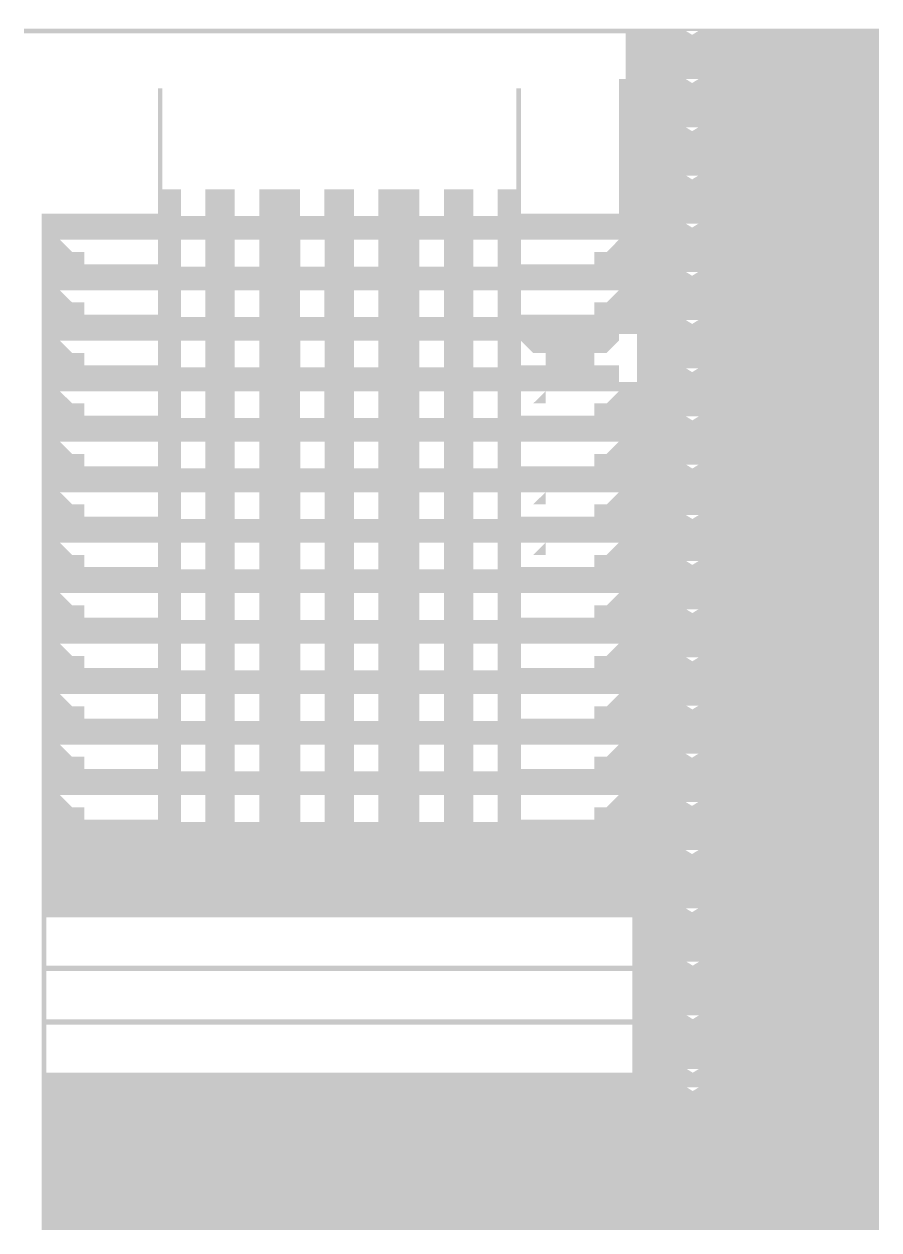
# Model space of a CAD drawing. Extents: x -29316 to 80307, y 54266 to 73016.
# Drawn here: x 74715 to 80307, y 65134 to 73016 of the extents above; entities that cross this region are included whole.
import ezdxf

# ---------------------------------------------------------------- set-up
doc = ezdxf.new("R2010")
doc.units = 0
doc.layers.add('_BOP_Mech-F-Eq', color=7, linetype='Continuous', lineweight=0)

msp = doc.modelspace()

# ---------------------------------------------------------------- hatches: boundary and pattern name
at = {"layer": '_BOP_Mech-F-Eq', "true_color": 0xffffff}
h = msp.add_hatch(dxfattribs=at)
h.set_pattern_fill('ANGLE')
h.set_pattern_definition([(0, (0, 0), (0, 6.985), [5.08, -1.905]), (90, (0, 0), (-6.985, 4e-16), [5.08, -1.905])])
h.paths.add_polyline_path([(80306.7, 72986.4), (74714.6, 72986.4), (74714.6, 72956.4), (78649.6, 72956.4), (78649.6, 72656.4), (78605.8, 72656.4), (78605.8, 71936.7), (78606.1, 71936.7), (78605.8, 71936.4), (78605.8, 71776.4), (77964.6, 71776.4), (77964.6, 72596.4), (77934.6, 72596.4), (77934.6, 71936.4), (77813.1, 71936.4), (77813.1, 71761.4), (77653.1, 71761.4), (77653.1, 71936.4), (77461.1, 71936.4), (77461.1, 71761.4), (77301.1, 71761.4), (77301.1, 71936.4), (77033.1, 71936.4), (77033.1, 71761.4), (76873.1, 71761.4), (76873.1, 71936.4), (76679.7, 71936.4), (76679.7, 71761.4), (76519.7, 71761.4), (76519.7, 71936.4), (76253.1, 71936.4), (76253.1, 71761.4), (76093.1, 71761.4), (76093.1, 71936.4), (75901.1, 71936.4), (75901.1, 71761.4), (75741.1, 71761.4), (75741.1, 71936.4), (75619.6, 71936.4), (75619.6, 72596.4), (75589.6, 72596.4), (75589.6, 71776.4), (74948.4, 71776.4), (74829.6, 71776.4), (74829.6, 65134), (80306.7, 65134)])
h.paths.add_polyline_path([(74948.4, 71606.4), (75589.6, 71606.4), (77813.1, 71606.4), (77813.1, 71431.4), (77653.1, 71431.4), (77653.1, 71606.4), (77461.1, 71606.4), (77461.1, 71431.4), (77301.1, 71431.4), (77301.1, 71606.4), (77033.1, 71606.4), (77033.1, 71431.4), (76873.1, 71431.4), (76873.1, 71606.4), (76681.1, 71606.4), (76681.1, 71431.4), (76521.1, 71431.4), (76521.1, 71606.4), (76253.1, 71606.4), (76253.1, 71431.4), (76093.1, 71431.4), (76093.1, 71606.4), (75901.1, 71606.4), (75901.1, 71431.4), (75741.1, 71431.4), (75741.1, 71606.4), (75589.6, 71606.4), (75589.6, 71446.4), (75109.6, 71446.4), (75109.6, 71526.4), (75029, 71526.4)], flags=16)
h.paths.add_polyline_path([(75114.6, 71451.4), (75429.6, 71451.4), (75429.6, 71606.4), (75509.6, 71526.4), (75589.6, 71606.4), (75589.6, 71446.4), (75114.6, 71446.4)], flags=0)
h.paths.add_polyline_path([(75756.1, 71591.4), (75886.1, 71591.4), (75886.1, 71506.4), (75756.1, 71506.4)], flags=0)
h.paths.add_polyline_path([(74948.4, 71276.4), (75589.6, 71276.4), (75589.6, 71116.4), (75109.6, 71116.4), (75109.6, 71196.4), (75029, 71196.4)], flags=16)
h.paths.add_polyline_path([(75114.6, 71121.4), (75429.6, 71121.4), (75429.6, 71276.4), (75509.6, 71196.4), (75589.6, 71276.4), (75589.6, 71116.4), (75114.6, 71116.4)], flags=0)
h.paths.add_polyline_path([(77813.1, 71276.4), (77813.1, 71101.4), (77653.1, 71101.4), (77653.1, 71276.4), (77461.1, 71276.4), (77461.1, 71101.4), (77301.1, 71101.4), (77301.1, 71276.4), (77033.1, 71276.4), (77033.1, 71101.4), (76873.1, 71101.4), (76873.1, 71276.4), (76679.7, 71276.4), (76679.7, 71101.4), (76519.7, 71101.4), (76519.7, 71276.4), (76253.1, 71276.4), (76253.1, 71101.4), (76093.1, 71101.4), (76093.1, 71276.4), (75901.1, 71276.4), (75901.1, 71101.4), (75741.1, 71101.4), (75741.1, 71276.4)], flags=16)
h.paths.add_polyline_path([(77813.1, 71276.4), (77813.1, 71101.4), (77668.1, 71101.4), (77653.1, 71101.4), (77653.1, 71276.4), (77461.1, 71276.4), (77461.1, 71101.4), (77316.1, 71101.4), (77301.1, 71101.4), (77301.1, 71276.4), (77033.1, 71276.4), (77033.1, 71101.4), (76873.1, 71101.4), (76873.1, 71276.4), (76679.7, 71276.4), (76679.7, 71101.4), (76519.7, 71101.4), (76519.7, 71276.4), (76253.1, 71276.4), (76253.1, 71101.4), (76093.1, 71101.4), (76093.1, 71276.4), (76253.1, 71276.4)], flags=0)
h.paths.add_polyline_path([(76093.1, 71606.4), (76253.1, 71606.4), (76253.1, 71431.4), (76093.1, 71431.4)], flags=0)
h.paths.add_polyline_path([(76108.1, 71591.4), (76238.1, 71591.4), (76238.1, 71431.4), (76108.1, 71431.4)], flags=0)
h.paths.add_polyline_path([(76108.1, 71591.4), (76238.1, 71591.4), (76238.1, 71506.4), (76108.1, 71506.4)], flags=0)
h.paths.add_polyline_path([(75756.1, 71261.4), (75886.1, 71261.4), (75886.1, 71176.4), (75756.1, 71176.4)], flags=0)
h.paths.add_polyline_path([(74948.4, 70946.4), (75589.6, 70946.4), (75589.6, 70786.4), (75109.6, 70786.4), (75109.6, 70866.4), (75029, 70866.4)], flags=16)
h.paths.add_polyline_path([(75114.6, 70791.4), (75429.6, 70791.4), (75429.6, 70946.4), (75509.6, 70866.4), (75589.6, 70946.4), (75589.6, 70786.4), (75114.6, 70786.4)], flags=0)
h.paths.add_polyline_path([(76108.1, 71261.4), (76238.1, 71261.4), (76238.1, 71101.4), (76108.1, 71101.4)], flags=0)
h.paths.add_polyline_path([(76108.1, 71261.4), (76238.1, 71261.4), (76238.1, 71176.4), (76108.1, 71176.4)], flags=0)
h.paths.add_polyline_path([(77813.1, 70946.4), (77813.1, 70771.4), (77653.1, 70771.4), (77653.1, 70946.4), (77461.1, 70946.4), (77461.1, 70771.4), (77301.1, 70771.4), (77301.1, 70946.4), (77033.1, 70946.4), (77033.1, 70771.4), (76873.1, 70771.4), (76873.1, 70946.4), (76681.1, 70946.4), (76681.1, 70771.4), (76521.1, 70771.4), (76521.1, 70946.4), (76253.1, 70946.4), (76253.1, 70771.4), (76093.1, 70771.4), (76093.1, 70946.4), (75901.1, 70946.4), (75901.1, 70771.4), (75741.1, 70771.4), (75741.1, 70946.4), (75901.1, 70946.4)], flags=16)
h.paths.add_polyline_path([(76521.1, 71606.4), (76681.1, 71606.4), (76681.1, 71431.4), (76521.1, 71431.4)], flags=0)
h.paths.add_polyline_path([(76536.1, 71591.4), (76666.1, 71591.4), (76666.1, 71431.4), (76536.1, 71431.4)], flags=0)
h.paths.add_polyline_path([(76536.1, 71591.4), (76666.1, 71591.4), (76666.1, 71506.4), (76536.1, 71506.4)], flags=0)
h.paths.add_polyline_path([(75756.1, 70931.4), (75886.1, 70931.4), (75886.1, 70846.4), (75756.1, 70846.4)], flags=0)
h.paths.add_polyline_path([(74948.4, 70616.4), (75589.6, 70616.4), (75589.6, 70456.4), (75109.6, 70456.4), (75109.6, 70536.4), (75029, 70536.4)], flags=16)
h.paths.add_polyline_path([(75114.6, 70461.4), (75429.6, 70461.4), (75429.6, 70616.4), (75509.6, 70536.4), (75589.6, 70616.4), (75589.6, 70456.4), (75114.6, 70456.4)], flags=0)
h.paths.add_polyline_path([(76093.1, 70946.4), (76253.1, 70946.4), (76253.1, 70771.4), (76093.1, 70771.4)], flags=0)
h.paths.add_polyline_path([(76108.1, 70931.4), (76238.1, 70931.4), (76238.1, 70771.4), (76108.1, 70771.4)], flags=0)
h.paths.add_polyline_path([(76108.1, 70931.4), (76238.1, 70931.4), (76238.1, 70846.4), (76108.1, 70846.4)], flags=0)
h.paths.add_polyline_path([(76534.7, 71261.4), (76664.7, 71261.4), (76664.7, 71101.4), (76534.7, 71101.4)], flags=0)
h.paths.add_polyline_path([(76534.7, 71261.4), (76664.7, 71261.4), (76664.7, 71176.4), (76534.7, 71176.4)], flags=0)
h.paths.add_polyline_path([(77813.1, 70616.4), (77813.1, 70441.4), (77653.1, 70441.4), (77653.1, 70616.4), (77461.1, 70616.4), (77461.1, 70441.4), (77301.1, 70441.4), (77301.1, 70616.4), (77033.1, 70616.4), (77033.1, 70441.4), (76873.1, 70441.4), (76873.1, 70616.4), (76679.7, 70616.4), (76679.7, 70441.4), (76519.7, 70441.4), (76519.7, 70616.4), (76253.1, 70616.4), (76253.1, 70441.4), (76093.1, 70441.4), (76093.1, 70616.4), (75901.1, 70616.4), (75901.1, 70441.4), (75741.1, 70441.4), (75741.1, 70616.4), (75901.1, 70616.4)], flags=16)
h.paths.add_polyline_path([(76873.1, 71606.4), (77033.1, 71606.4), (77033.1, 71431.4), (76873.1, 71431.4)], flags=0)
h.paths.add_polyline_path([(76888.1, 71591.4), (77018.1, 71591.4), (77018.1, 71431.4), (76888.1, 71431.4)], flags=0)
h.paths.add_polyline_path([(76888.1, 71591.4), (77018.1, 71591.4), (77018.1, 71506.4), (76888.1, 71506.4)], flags=0)
h.paths.add_polyline_path([(75756.1, 70601.4), (75886.1, 70601.4), (75886.1, 70516.4), (75756.1, 70516.4)], flags=0)
h.paths.add_polyline_path([(76521.1, 70946.4), (76681.1, 70946.4), (76681.1, 70771.4), (76521.1, 70771.4)], flags=0)
h.paths.add_polyline_path([(74948.4, 70286.4), (75589.6, 70286.4), (75589.6, 70126.4), (75109.6, 70126.4), (75109.6, 70206.4), (75029, 70206.4)], flags=16)
h.paths.add_polyline_path([(75589.6, 70286.4), (75589.6, 70126.4), (75114.6, 70126.4), (75114.6, 70286.4)], flags=0)
h.paths.add_polyline_path([(76536.1, 70931.4), (76666.1, 70931.4), (76666.1, 70771.4), (76536.1, 70771.4)], flags=0)
h.paths.add_polyline_path([(76536.1, 70931.4), (76666.1, 70931.4), (76666.1, 70846.4), (76536.1, 70846.4)], flags=0)
h.paths.add_polyline_path([(76093.1, 70616.4), (76253.1, 70616.4), (76253.1, 70441.4), (76093.1, 70441.4)], flags=0)
h.paths.add_polyline_path([(76888.1, 71261.4), (77018.1, 71261.4), (77018.1, 71101.4), (76888.1, 71101.4)], flags=0)
h.paths.add_polyline_path([(76888.1, 71261.4), (77018.1, 71261.4), (77018.1, 71176.4), (76888.1, 71176.4)], flags=0)
h.paths.add_polyline_path([(76108.1, 70601.4), (76238.1, 70601.4), (76238.1, 70441.4), (76108.1, 70441.4)], flags=0)
h.paths.add_polyline_path([(76108.1, 70601.4), (76238.1, 70601.4), (76238.1, 70516.4), (76108.1, 70516.4)], flags=0)
h.paths.add_polyline_path([(75429.6, 70286.4), (75509.6, 70206.4), (75429.6, 70206.4)], flags=0)
h.paths.add_polyline_path([(77813.1, 70286.4), (77813.1, 70111.4), (77653.1, 70111.4), (77653.1, 70286.4), (77461.1, 70286.4), (77461.1, 70111.4), (77301.1, 70111.4), (77301.1, 70286.4), (77033.1, 70286.4), (77033.1, 70111.4), (76873.1, 70111.4), (76873.1, 70286.4), (76681.1, 70286.4), (76681.1, 70111.4), (76521.1, 70111.4), (76521.1, 70286.4), (76253.1, 70286.4), (76253.1, 70111.4), (76093.1, 70111.4), (76093.1, 70286.4), (75901.1, 70286.4), (75901.1, 70111.4), (75741.1, 70111.4), (75741.1, 70286.4), (75901.1, 70286.4)], flags=16)
h.paths.add_polyline_path([(77301.1, 71606.4), (77461.1, 71606.4), (77461.1, 71431.4), (77316.1, 71431.4), (77301.1, 71431.4)], flags=0)
h.paths.add_polyline_path([(75756.1, 70271.4), (75886.1, 70271.4), (75886.1, 70186.4), (75756.1, 70186.4)], flags=0)
h.paths.add_polyline_path([(77316.1, 71591.4), (77446.1, 71591.4), (77446.1, 71506.4), (77316.1, 71506.4)], flags=0)
h.paths.add_polyline_path([(77316.1, 71591.4), (77446.1, 71591.4), (77446.1, 71511.4), (77316.1, 71511.4)], flags=0)
h.paths.add_polyline_path([(76873.1, 70946.4), (77033.1, 70946.4), (77033.1, 70771.4), (76873.1, 70771.4)], flags=0)
h.paths.add_polyline_path([(76519.7, 70616.4), (76679.7, 70616.4), (76679.7, 70441.4), (76519.7, 70441.4)], flags=0)
h.paths.add_polyline_path([(76888.1, 70931.4), (77018.1, 70931.4), (77018.1, 70771.4), (76888.1, 70771.4)], flags=0)
h.paths.add_polyline_path([(76888.1, 70931.4), (77018.1, 70931.4), (77018.1, 70846.4), (76888.1, 70846.4)], flags=0)
h.paths.add_polyline_path([(76534.7, 70601.4), (76664.7, 70601.4), (76664.7, 70441.4), (76534.7, 70441.4)], flags=0)
h.paths.add_polyline_path([(76534.7, 70601.4), (76664.7, 70601.4), (76664.7, 70516.4), (76534.7, 70516.4)], flags=0)
h.paths.add_polyline_path([(76093.1, 70286.4), (76253.1, 70286.4), (76253.1, 70111.4), (76093.1, 70111.4)], flags=0)
h.paths.add_polyline_path([(76108.1, 70271.4), (76238.1, 70271.4), (76238.1, 70111.4), (76108.1, 70111.4)], flags=0)
h.paths.add_polyline_path([(76108.1, 70271.4), (76238.1, 70271.4), (76238.1, 70186.4), (76108.1, 70186.4)], flags=0)
h.paths.add_polyline_path([(74948.4, 69956.4), (75589.6, 69956.4), (75589.6, 69796.4), (75109.6, 69796.4), (75109.6, 69876.4), (75029, 69876.4)], flags=16)
h.paths.add_polyline_path([(75114.6, 69801.4), (75429.6, 69801.4), (75429.6, 69956.4), (75509.6, 69876.4), (75589.6, 69956.4), (75589.6, 69796.4), (75114.6, 69796.4)], flags=0)
h.paths.add_polyline_path([(77316.1, 71261.4), (77446.1, 71261.4), (77446.1, 71176.4), (77316.1, 71176.4)], flags=0)
h.paths.add_polyline_path([(77316.1, 71261.4), (77446.1, 71261.4), (77446.1, 71181.4), (77316.1, 71181.4)], flags=0)
h.paths.add_polyline_path([(78605.8, 69956.4), (78525.8, 69876.4), (78445.8, 69876.4), (78445.8, 69796.4), (77964.6, 69796.4), (77964.6, 69956.4), (77813.1, 69956.4), (77813.1, 69781.4), (77653.1, 69781.4), (77653.1, 69956.4), (77461.1, 69956.4), (77461.1, 69781.4), (77301.1, 69781.4), (77301.1, 69956.4), (77033.1, 69956.4), (77033.1, 69781.4), (76873.1, 69781.4), (76873.1, 69956.4), (76681.1, 69956.4), (76681.1, 69781.4), (76521.1, 69781.4), (76521.1, 69956.4), (76253.1, 69956.4), (76253.1, 69781.4), (76093.1, 69781.4), (76093.1, 69956.4), (75901.1, 69956.4), (75901.1, 69781.4), (75741.1, 69781.4), (75741.1, 69956.4), (75901.1, 69956.4)], flags=16)
h.paths.add_polyline_path([(76873.1, 70616.4), (77033.1, 70616.4), (77033.1, 70441.4), (76873.1, 70441.4)], flags=0)
h.paths.add_polyline_path([(76888.1, 70601.4), (77018.1, 70601.4), (77018.1, 70441.4), (76888.1, 70441.4)], flags=0)
h.paths.add_polyline_path([(76888.1, 70601.4), (77018.1, 70601.4), (77018.1, 70516.4), (76888.1, 70516.4)], flags=0)
h.paths.add_polyline_path([(75756.1, 69941.4), (75886.1, 69941.4), (75886.1, 69856.4), (75756.1, 69856.4)], flags=0)
h.paths.add_polyline_path([(77653.1, 71606.4), (77813.1, 71606.4), (77813.1, 71431.4), (77668.1, 71431.4), (77653.1, 71431.4)], flags=0)
h.paths.add_polyline_path([(76521.1, 70286.4), (76681.1, 70286.4), (76681.1, 70111.4), (76521.1, 70111.4)], flags=0)
h.paths.add_polyline_path([(77668.1, 71591.4), (77798.1, 71591.4), (77798.1, 71506.4), (77668.1, 71506.4)], flags=0)
h.paths.add_polyline_path([(77668.1, 71591.4), (77798.1, 71591.4), (77798.1, 71511.4), (77668.1, 71511.4)], flags=0)
h.paths.add_polyline_path([(76536.1, 70271.4), (76666.1, 70271.4), (76666.1, 70111.4), (76536.1, 70111.4)], flags=0)
h.paths.add_polyline_path([(76536.1, 70271.4), (76666.1, 70271.4), (76666.1, 70186.4), (76536.1, 70186.4)], flags=0)
h.paths.add_polyline_path([(77301.1, 70946.4), (77461.1, 70946.4), (77461.1, 70771.4), (77316.1, 70771.4), (77301.1, 70771.4)], flags=0)
h.paths.add_polyline_path([(77316.1, 70931.4), (77446.1, 70931.4), (77446.1, 70846.4), (77316.1, 70846.4)], flags=0)
h.paths.add_polyline_path([(77316.1, 70931.4), (77446.1, 70931.4), (77446.1, 70851.4), (77316.1, 70851.4)], flags=0)
h.paths.add_polyline_path([(76093.1, 69956.4), (76253.1, 69956.4), (76253.1, 69781.4), (76093.1, 69781.4)], flags=0)
h.paths.add_polyline_path([(76108.1, 69941.4), (76238.1, 69941.4), (76238.1, 69781.4), (76108.1, 69781.4)], flags=0)
h.paths.add_polyline_path([(76108.1, 69941.4), (76238.1, 69941.4), (76238.1, 69856.4), (76108.1, 69856.4)], flags=0)
h.paths.add_polyline_path([(74948.4, 69626.4), (75589.6, 69626.4), (75589.6, 69466.4), (75109.6, 69466.4), (75109.6, 69546.4), (75029, 69546.4)], flags=16)
h.paths.add_polyline_path([(77668.1, 71261.4), (77798.1, 71261.4), (77798.1, 71176.4), (77668.1, 71176.4)], flags=0)
h.paths.add_polyline_path([(77668.1, 71261.4), (77798.1, 71261.4), (77798.1, 71181.4), (77668.1, 71181.4)], flags=0)
h.paths.add_polyline_path([(75114.6, 69471.4), (75429.6, 69471.4), (75429.6, 69626.4), (75509.6, 69546.4), (75589.6, 69626.4), (75589.6, 69466.4), (75114.6, 69466.4)], flags=0)
h.paths.add_polyline_path([(76873.1, 70286.4), (77033.1, 70286.4), (77033.1, 70111.4), (76873.1, 70111.4)], flags=0)
h.paths.add_polyline_path([(76888.1, 70271.4), (77018.1, 70271.4), (77018.1, 70111.4), (76888.1, 70111.4)], flags=0)
h.paths.add_polyline_path([(76888.1, 70271.4), (77018.1, 70271.4), (77018.1, 70186.4), (76888.1, 70186.4)], flags=0)
h.paths.add_polyline_path([(77813.1, 69626.4), (77813.1, 69451.4), (77653.1, 69451.4), (77653.1, 69626.4), (77461.1, 69626.4), (77461.1, 69451.4), (77301.1, 69451.4), (77301.1, 69626.4), (77033.1, 69626.4), (77033.1, 69451.4), (76873.1, 69451.4), (76873.1, 69626.4), (76681.1, 69626.4), (76681.1, 69451.4), (76521.1, 69451.4), (76521.1, 69626.4), (76253.1, 69626.4), (76253.1, 69451.4), (76093.1, 69451.4), (76093.1, 69626.4), (75901.1, 69626.4), (75901.1, 69451.4), (75741.1, 69451.4), (75741.1, 69626.4)], flags=16)
h.paths.add_polyline_path([(77813.1, 69626.4), (77813.1, 69451.4), (77668.1, 69451.4), (77653.1, 69451.4), (77653.1, 69626.4), (77461.1, 69626.4), (77461.1, 69451.4), (77316.1, 69451.4), (77301.1, 69451.4), (77301.1, 69626.4), (77033.1, 69626.4), (77033.1, 69451.4), (76873.1, 69451.4), (76873.1, 69626.4), (76681.1, 69626.4), (76681.1, 69451.4), (76521.1, 69451.4), (76521.1, 69626.4), (76253.1, 69626.4), (76253.1, 69451.4), (76093.1, 69451.4), (76093.1, 69626.4), (76253.1, 69626.4)], flags=0)
h.paths.add_polyline_path([(77301.1, 70616.4), (77461.1, 70616.4), (77461.1, 70441.4), (77316.1, 70441.4), (77301.1, 70441.4)], flags=0)
h.paths.add_polyline_path([(77964.6, 71606.4), (78605.8, 71606.4), (78525.8, 71526.4), (78445.8, 71526.4), (78445.8, 71446.4), (77964.6, 71446.4)], flags=16)
h.paths.add_polyline_path([(78045.2, 71526.4), (78125.8, 71606.4), (78125.8, 71526.4)], flags=0)
h.paths.add_polyline_path([(77316.1, 70601.4), (77446.1, 70601.4), (77446.1, 70516.4), (77316.1, 70516.4)], flags=0)
h.paths.add_polyline_path([(77316.1, 70601.4), (77446.1, 70601.4), (77446.1, 70521.4), (77316.1, 70521.4)], flags=0)
h.paths.add_polyline_path([(76521.1, 69956.4), (76681.1, 69956.4), (76681.1, 69781.4), (76521.1, 69781.4)], flags=0)
h.paths.add_polyline_path([(75756.1, 69611.4), (75886.1, 69611.4), (75886.1, 69526.4), (75756.1, 69526.4)], flags=0)
h.paths.add_polyline_path([(76536.1, 69941.4), (76666.1, 69941.4), (76666.1, 69781.4), (76536.1, 69781.4)], flags=0)
h.paths.add_polyline_path([(76536.1, 69941.4), (76666.1, 69941.4), (76666.1, 69856.4), (76536.1, 69856.4)], flags=0)
h.paths.add_polyline_path([(77653.1, 70946.4), (77813.1, 70946.4), (77813.1, 70771.4), (77668.1, 70771.4), (77653.1, 70771.4)], flags=0)
h.paths.add_polyline_path([(77668.1, 70931.4), (77798.1, 70931.4), (77798.1, 70846.4), (77668.1, 70846.4)], flags=0)
h.paths.add_polyline_path([(77668.1, 70931.4), (77798.1, 70931.4), (77798.1, 70851.4), (77668.1, 70851.4)], flags=0)
h.paths.add_polyline_path([(77964.6, 71276.4), (78605.8, 71276.4), (78525.8, 71196.4), (78445.8, 71196.4), (78445.8, 71116.4), (77964.6, 71116.4)], flags=16)
h.paths.add_polyline_path([(78045.2, 71196.4), (78125.8, 71276.4), (78125.8, 71196.4)], flags=0)
h.paths.add_polyline_path([(76108.1, 69611.4), (76238.1, 69611.4), (76238.1, 69451.4), (76108.1, 69451.4)], flags=0)
h.paths.add_polyline_path([(76108.1, 69611.4), (76238.1, 69611.4), (76238.1, 69531.4), (76108.1, 69531.4)], flags=0)
h.paths.add_polyline_path([(76873.1, 69956.4), (77033.1, 69956.4), (77033.1, 69781.4), (76873.1, 69781.4)], flags=0)
h.paths.add_polyline_path([(74948.4, 69296.4), (75589.6, 69296.4), (75589.6, 69136.4), (75109.6, 69136.4), (75109.6, 69216.4), (75029, 69216.4)], flags=16)
h.paths.add_polyline_path([(77301.1, 70286.4), (77461.1, 70286.4), (77461.1, 70111.4), (77316.1, 70111.4), (77301.1, 70111.4)], flags=0)
h.paths.add_polyline_path([(75114.6, 69141.4), (75429.6, 69141.4), (75429.6, 69296.4), (75509.6, 69216.4), (75589.6, 69296.4), (75589.6, 69136.4), (75114.6, 69136.4)], flags=0)
h.paths.add_polyline_path([(76888.1, 69941.4), (77018.1, 69941.4), (77018.1, 69781.4), (76888.1, 69781.4)], flags=0)
h.paths.add_polyline_path([(76888.1, 69941.4), (77018.1, 69941.4), (77018.1, 69856.4), (76888.1, 69856.4)], flags=0)
h.paths.add_polyline_path([(77316.1, 70271.4), (77446.1, 70271.4), (77446.1, 70186.4), (77316.1, 70186.4)], flags=0)
h.paths.add_polyline_path([(77316.1, 70271.4), (77446.1, 70271.4), (77446.1, 70191.4), (77316.1, 70191.4)], flags=0)
h.paths.add_polyline_path([(77653.1, 70616.4), (77813.1, 70616.4), (77813.1, 70441.4), (77668.1, 70441.4), (77653.1, 70441.4)], flags=0)
h.paths.add_polyline_path([(77668.1, 70601.4), (77798.1, 70601.4), (77798.1, 70516.4), (77668.1, 70516.4)], flags=0)
h.paths.add_polyline_path([(77668.1, 70601.4), (77798.1, 70601.4), (77798.1, 70521.4), (77668.1, 70521.4)], flags=0)
h.paths.add_polyline_path([(78605.8, 70991.4), (78724.6, 70991.4), (78724.6, 69101.4), (78605.8, 69101.4), (78605.8, 69136.4), (77964.6, 69136.4), (77964.6, 69296.4), (78605.8, 69296.4), (78525.8, 69216.4), (78445.8, 69216.4), (78445.8, 69136.4), (78605.8, 69136.4), (78605.8, 69101.4), (78724.6, 69101.4), (78724.6, 70201.4), (78605.8, 70201.4), (78445.8, 70201.4), (78445.8, 70126.4), (77964.6, 70126.4), (77964.6, 70286.4), (78605.8, 70286.4), (78525.8, 70206.4), (78445.8, 70206.4), (78445.8, 70201.4), (78605.8, 70201.4), (78724.6, 70201.4), (78724.6, 70676.4), (78605.8, 70676.4), (78605.8, 70786.4), (77964.6, 70786.4), (77964.6, 70946.4), (78605.8, 70946.4)], flags=16)
h.paths.add_polyline_path([(77813.1, 69296.4), (77813.1, 69121.4), (77653.1, 69121.4), (77653.1, 69296.4), (77461.1, 69296.4), (77461.1, 69121.4), (77301.1, 69121.4), (77301.1, 69296.4), (77033.1, 69296.4), (77033.1, 69121.4), (76873.1, 69121.4), (76873.1, 69296.4), (76681.1, 69296.4), (76681.1, 69121.4), (76521.1, 69121.4), (76521.1, 69296.4), (76253.1, 69296.4), (76253.1, 69121.4), (76093.1, 69121.4), (76093.1, 69296.4), (75901.1, 69296.4), (75901.1, 69121.4), (75741.1, 69121.4), (75741.1, 69296.4)], flags=16)
h.paths.add_polyline_path([(77813.1, 69296.4), (77813.1, 69121.4), (77668.1, 69121.4), (77653.1, 69121.4), (77653.1, 69296.4), (77461.1, 69296.4), (77461.1, 69121.4), (77316.1, 69121.4), (77301.1, 69121.4), (77301.1, 69296.4), (77033.1, 69296.4), (77033.1, 69121.4), (76873.1, 69121.4), (76873.1, 69296.4), (76681.1, 69296.4), (76681.1, 69121.4), (76521.1, 69121.4), (76521.1, 69296.4), (76253.1, 69296.4), (76253.1, 69121.4), (76093.1, 69121.4), (76093.1, 69296.4), (76253.1, 69296.4)], flags=0)
h.paths.add_polyline_path([(77964.6, 70946.4), (78605.8, 70946.4), (78525.8, 70866.4), (78445.8, 70866.4), (78445.8, 70786.4), (78125.8, 70786.4), (78125.8, 70866.4), (78045.2, 70866.4)], flags=16)
h.paths.add_polyline_path([(76536.1, 69611.4), (76666.1, 69611.4), (76666.1, 69451.4), (76536.1, 69451.4)], flags=0)
h.paths.add_polyline_path([(76536.1, 69611.4), (76666.1, 69611.4), (76666.1, 69526.4), (76536.1, 69526.4)], flags=0)
h.paths.add_polyline_path([(75756.1, 69281.4), (75886.1, 69281.4), (75886.1, 69196.4), (75756.1, 69196.4)], flags=0)
h.paths.add_polyline_path([(76108.1, 69281.4), (76238.1, 69281.4), (76238.1, 69121.4), (76108.1, 69121.4)], flags=0)
h.paths.add_polyline_path([(76108.1, 69281.4), (76238.1, 69281.4), (76238.1, 69196.4), (76108.1, 69196.4)], flags=0)
h.paths.add_polyline_path([(77301.1, 69956.4), (77461.1, 69956.4), (77461.1, 69781.4), (77316.1, 69781.4), (77301.1, 69781.4)], flags=0)
h.paths.add_polyline_path([(77653.1, 70286.4), (77813.1, 70286.4), (77813.1, 70111.4), (77668.1, 70111.4), (77653.1, 70111.4)], flags=0)
h.paths.add_polyline_path([(77316.1, 69941.4), (77446.1, 69941.4), (77446.1, 69856.4), (77316.1, 69856.4)], flags=0)
h.paths.add_polyline_path([(77316.1, 69941.4), (77446.1, 69941.4), (77446.1, 69861.4), (77316.1, 69861.4)], flags=0)
h.paths.add_polyline_path([(77668.1, 70271.4), (77798.1, 70271.4), (77798.1, 70186.4), (77668.1, 70186.4)], flags=0)
h.paths.add_polyline_path([(77668.1, 70271.4), (77798.1, 70271.4), (77798.1, 70191.4), (77668.1, 70191.4)], flags=0)
h.paths.add_polyline_path([(77964.6, 70616.4), (78605.8, 70616.4), (78525.8, 70536.4), (78445.8, 70536.4), (78445.8, 70456.4), (77964.6, 70456.4)], flags=16)
h.paths.add_polyline_path([(78045.2, 70536.4), (78125.8, 70616.4), (78125.8, 70536.4)], flags=16)
h.paths.add_polyline_path([(76888.1, 69611.4), (77018.1, 69611.4), (77018.1, 69451.4), (76888.1, 69451.4)], flags=0)
h.paths.add_polyline_path([(76888.1, 69611.4), (77018.1, 69611.4), (77018.1, 69526.4), (76888.1, 69526.4)], flags=0)
h.paths.add_polyline_path([(74948.4, 68966.4), (75589.6, 68966.4), (75589.6, 68806.4), (75109.6, 68806.4), (75109.6, 68886.4), (75029, 68886.4)], flags=16)
h.paths.add_polyline_path([(75114.6, 68811.4), (75429.6, 68811.4), (75429.6, 68966.4), (75509.6, 68886.4), (75589.6, 68966.4), (75589.6, 68806.4), (75114.6, 68806.4)], flags=0)
h.paths.add_polyline_path([(79084.2, 72631.4), (79043.7, 72656.4), (79124.7, 72656.4), (79126.1, 72656.4), (79085.6, 72631.4)], flags=16)
h.paths.add_polyline_path([(79084.2, 72946.4), (79043.7, 72971.4), (79124.7, 72971.4), (79126.1, 72971.4), (79085.6, 72946.4)], flags=16)
h.paths.add_polyline_path([(76536.1, 69281.4), (76666.1, 69281.4), (76666.1, 69121.4), (76536.1, 69121.4)], flags=0)
h.paths.add_polyline_path([(76536.1, 69281.4), (76666.1, 69281.4), (76666.1, 69196.4), (76536.1, 69196.4)], flags=0)
h.paths.add_polyline_path([(77813.1, 68966.4), (77813.1, 68791.4), (77653.1, 68791.4), (77653.1, 68966.4), (77461.1, 68966.4), (77461.1, 68791.4), (77301.1, 68791.4), (77301.1, 68966.4), (77033.1, 68966.4), (77033.1, 68791.4), (76873.1, 68791.4), (76873.1, 68966.4), (76681.1, 68966.4), (76681.1, 68791.4), (76521.1, 68791.4), (76521.1, 68966.4), (76253.1, 68966.4), (76253.1, 68791.4), (76093.1, 68791.4), (76093.1, 68966.4), (75901.1, 68966.4), (75901.1, 68791.4), (75741.1, 68791.4), (75741.1, 68966.4)], flags=16)
h.paths.add_polyline_path([(77813.1, 68966.4), (77813.1, 68791.4), (77668.1, 68791.4), (77653.1, 68791.4), (77653.1, 68966.4), (77461.1, 68966.4), (77461.1, 68791.4), (77316.1, 68791.4), (77301.1, 68791.4), (77301.1, 68966.4), (77033.1, 68966.4), (77033.1, 68791.4), (76873.1, 68791.4), (76873.1, 68966.4), (76681.1, 68966.4), (76681.1, 68791.4), (76521.1, 68791.4), (76521.1, 68966.4), (76253.1, 68966.4), (76253.1, 68791.4), (76093.1, 68791.4), (76093.1, 68966.4), (76253.1, 68966.4)], flags=0)
h.paths.add_polyline_path([(79084.2, 72316.4), (79043.7, 72341.4), (79124.7, 72341.4), (79126.1, 72341.4), (79085.6, 72316.4)], flags=16)
h.paths.add_polyline_path([(75756.1, 68951.4), (75886.1, 68951.4), (75886.1, 68871.4), (75756.1, 68871.4)], flags=0)
h.paths.add_polyline_path([(79084.2, 72001.4), (79043.7, 72026.4), (79124.7, 72026.4), (79126.1, 72026.4), (79085.6, 72001.4)], flags=16)
h.paths.add_polyline_path([(77653.1, 69956.4), (77813.1, 69956.4), (77813.1, 69781.4), (77668.1, 69781.4), (77653.1, 69781.4)], flags=0)
h.paths.add_polyline_path([(78045.2, 70206.4), (78125.8, 70286.4), (78125.8, 70206.4)], flags=0)
h.paths.add_polyline_path([(77668.1, 69941.4), (77798.1, 69941.4), (77798.1, 69856.4), (77668.1, 69856.4)], flags=0)
h.paths.add_polyline_path([(77668.1, 69941.4), (77798.1, 69941.4), (77798.1, 69861.4), (77668.1, 69861.4)], flags=0)
h.paths.add_polyline_path([(77316.1, 69611.4), (77446.1, 69611.4), (77446.1, 69526.4), (77316.1, 69526.4)], flags=0)
h.paths.add_polyline_path([(77316.1, 69611.4), (77446.1, 69611.4), (77446.1, 69531.4), (77316.1, 69531.4)], flags=0)
h.paths.add_polyline_path([(76108.1, 68951.4), (76238.1, 68951.4), (76238.1, 68791.4), (76108.1, 68791.4)], flags=0)
h.paths.add_polyline_path([(76108.1, 68951.4), (76238.1, 68951.4), (76238.1, 68866.4), (76108.1, 68866.4)], flags=0)
h.paths.add_polyline_path([(79084.2, 71686.4), (79043.7, 71711.4), (79124.7, 71711.4), (79126.1, 71711.4), (79085.6, 71686.4)], flags=16)
h.paths.add_polyline_path([(76888.1, 69281.4), (77018.1, 69281.4), (77018.1, 69121.4), (76888.1, 69121.4)], flags=0)
h.paths.add_polyline_path([(76888.1, 69281.4), (77018.1, 69281.4), (77018.1, 69196.4), (76888.1, 69196.4)], flags=0)
h.paths.add_polyline_path([(74948.4, 68636.4), (75589.6, 68636.4), (75589.6, 68476.4), (75109.6, 68476.4), (75109.6, 68556.4), (75029, 68556.4)], flags=16)
h.paths.add_polyline_path([(75114.6, 68481.4), (75429.6, 68481.4), (75429.6, 68636.4), (75509.6, 68556.4), (75589.6, 68636.4), (75589.6, 68476.4), (75114.6, 68476.4)], flags=0)
h.paths.add_polyline_path([(79084.2, 71371.4), (79043.7, 71396.4), (79124.7, 71396.4), (79126.1, 71396.4), (79085.6, 71371.4)], flags=16)
h.paths.add_polyline_path([(76536.1, 68951.4), (76666.1, 68951.4), (76666.1, 68791.4), (76536.1, 68791.4)], flags=0)
h.paths.add_polyline_path([(76536.1, 68951.4), (76666.1, 68951.4), (76666.1, 68866.4), (76536.1, 68866.4)], flags=0)
h.paths.add_polyline_path([(78045.2, 69876.4), (78125.8, 69956.4), (78125.8, 69876.4)], flags=16)
h.paths.add_polyline_path([(77813.1, 68636.4), (77813.1, 68461.4), (77653.1, 68461.4), (77653.1, 68636.4), (77461.1, 68636.4), (77461.1, 68461.4), (77301.1, 68461.4), (77301.1, 68636.4), (77033.1, 68636.4), (77033.1, 68461.4), (76873.1, 68461.4), (76873.1, 68636.4), (76681.1, 68636.4), (76681.1, 68461.4), (76521.1, 68461.4), (76521.1, 68636.4), (76253.1, 68636.4), (76253.1, 68461.4), (76093.1, 68461.4), (76093.1, 68636.4), (75901.1, 68636.4), (75901.1, 68461.4), (75741.1, 68461.4), (75741.1, 68636.4), (75901.1, 68636.4)], flags=16)
h.paths.add_polyline_path([(77668.1, 69611.4), (77798.1, 69611.4), (77798.1, 69526.4), (77668.1, 69526.4)], flags=0)
h.paths.add_polyline_path([(77668.1, 69611.4), (77798.1, 69611.4), (77798.1, 69531.4), (77668.1, 69531.4)], flags=0)
h.paths.add_polyline_path([(75756.1, 68621.4), (75886.1, 68621.4), (75886.1, 68536.4), (75756.1, 68536.4)], flags=0)
h.paths.add_polyline_path([(77316.1, 69281.4), (77446.1, 69281.4), (77446.1, 69196.4), (77316.1, 69196.4)], flags=0)
h.paths.add_polyline_path([(77316.1, 69281.4), (77446.1, 69281.4), (77446.1, 69201.4), (77316.1, 69201.4)], flags=0)
h.paths.add_polyline_path([(79084.2, 71056.4), (79043.7, 71081.4), (79124.7, 71081.4), (79126.1, 71081.4), (79085.6, 71056.4)], flags=16)
h.paths.add_polyline_path([(76093.1, 68636.4), (76253.1, 68636.4), (76253.1, 68461.4), (76093.1, 68461.4)], flags=0)
h.paths.add_polyline_path([(76888.1, 68951.4), (77018.1, 68951.4), (77018.1, 68791.4), (76888.1, 68791.4)], flags=0)
h.paths.add_polyline_path([(76888.1, 68951.4), (77018.1, 68951.4), (77018.1, 68866.4), (76888.1, 68866.4)], flags=0)
h.paths.add_polyline_path([(76108.1, 68621.4), (76238.1, 68621.4), (76238.1, 68461.4), (76108.1, 68461.4)], flags=0)
h.paths.add_polyline_path([(76108.1, 68621.4), (76238.1, 68621.4), (76238.1, 68536.4), (76108.1, 68536.4)], flags=0)
h.paths.add_polyline_path([(77964.6, 69626.4), (78605.8, 69626.4), (78525.8, 69546.4), (78445.8, 69546.4), (78445.8, 69466.4), (77964.6, 69466.4)], flags=16)
h.paths.add_polyline_path([(78045.2, 69546.4), (78125.8, 69626.4), (78125.8, 69546.4)], flags=16)
h.paths.add_polyline_path([(79084.2, 70741.4), (79043.7, 70766.4), (79124.7, 70766.4), (79126.1, 70766.4), (79085.6, 70741.4)], flags=16)
h.paths.add_polyline_path([(74948.4, 68306.4), (75589.6, 68306.4), (75589.6, 68146.4), (75109.6, 68146.4), (75109.6, 68226.4), (75029, 68226.4)], flags=16)
h.paths.add_polyline_path([(76521.1, 68636.4), (76681.1, 68636.4), (76681.1, 68461.4), (76521.1, 68461.4)], flags=0)
h.paths.add_polyline_path([(77668.1, 69281.4), (77798.1, 69281.4), (77798.1, 69196.4), (77668.1, 69196.4)], flags=0)
h.paths.add_polyline_path([(77668.1, 69281.4), (77798.1, 69281.4), (77798.1, 69201.4), (77668.1, 69201.4)], flags=0)
h.paths.add_polyline_path([(75264.6, 68151.4), (75429.6, 68151.4), (75429.6, 68306.4), (75509.6, 68226.4), (75589.6, 68306.4), (75589.6, 68146.4), (75264.6, 68146.4)], flags=0)
h.paths.add_polyline_path([(76536.1, 68621.4), (76666.1, 68621.4), (76666.1, 68461.4), (76536.1, 68461.4)], flags=0)
h.paths.add_polyline_path([(76536.1, 68621.4), (76666.1, 68621.4), (76666.1, 68536.4), (76536.1, 68536.4)], flags=0)
h.paths.add_polyline_path([(77813.1, 68306.4), (77813.1, 68131.4), (77653.1, 68131.4), (77653.1, 68306.4), (77461.1, 68306.4), (77461.1, 68131.4), (77301.1, 68131.4), (77301.1, 68306.4), (77033.1, 68306.4), (77033.1, 68131.4), (76873.1, 68131.4), (76873.1, 68306.4), (76681.1, 68306.4), (76681.1, 68131.4), (76521.1, 68131.4), (76521.1, 68306.4), (76253.1, 68306.4), (76253.1, 68131.4), (76093.1, 68131.4), (76093.1, 68306.4), (75901.1, 68306.4), (75901.1, 68131.4), (75741.1, 68131.4), (75741.1, 68306.4), (75901.1, 68306.4)], flags=16)
h.paths.add_polyline_path([(77316.1, 68951.4), (77446.1, 68951.4), (77446.1, 68866.4), (77316.1, 68866.4)], flags=0)
h.paths.add_polyline_path([(77316.1, 68951.4), (77446.1, 68951.4), (77446.1, 68871.4), (77316.1, 68871.4)], flags=0)
h.paths.add_polyline_path([(75756.1, 68291.4), (75886.1, 68291.4), (75886.1, 68206.4), (75756.1, 68206.4)], flags=0)
h.paths.add_polyline_path([(79085.6, 70426.4), (79045.1, 70451.4), (79126.1, 70451.4), (79127.7, 70451.4), (79087.2, 70426.4)], flags=16)
h.paths.add_polyline_path([(76873.1, 68636.4), (77033.1, 68636.4), (77033.1, 68461.4), (76873.1, 68461.4)], flags=0)
h.paths.add_polyline_path([(76888.1, 68621.4), (77018.1, 68621.4), (77018.1, 68461.4), (76888.1, 68461.4)], flags=0)
h.paths.add_polyline_path([(76888.1, 68621.4), (77018.1, 68621.4), (77018.1, 68536.4), (76888.1, 68536.4)], flags=0)
h.paths.add_polyline_path([(76093.1, 68306.4), (76253.1, 68306.4), (76253.1, 68131.4), (76093.1, 68131.4)], flags=0)
h.paths.add_polyline_path([(76108.1, 68291.4), (76238.1, 68291.4), (76238.1, 68131.4), (76108.1, 68131.4)], flags=0)
h.paths.add_polyline_path([(76108.1, 68291.4), (76238.1, 68291.4), (76238.1, 68206.4), (76108.1, 68206.4)], flags=0)
h.paths.add_polyline_path([(78045.2, 69216.4), (78125.8, 69296.4), (78125.8, 69141.4), (78440.8, 69141.4), (78440.8, 69136.4), (78125.8, 69136.4), (78125.8, 69216.4)], flags=0)
h.paths.add_polyline_path([(77668.1, 68951.4), (77798.1, 68951.4), (77798.1, 68866.4), (77668.1, 68866.4)], flags=0)
h.paths.add_polyline_path([(77668.1, 68951.4), (77798.1, 68951.4), (77798.1, 68871.4), (77668.1, 68871.4)], flags=0)
h.paths.add_polyline_path([(79085.6, 70111.4), (79045.1, 70136.4), (79126.1, 70136.4), (79127.7, 70136.4), (79087.2, 70111.4)], flags=16)
h.paths.add_polyline_path([(76521.1, 68306.4), (76681.1, 68306.4), (76681.1, 68131.4), (76521.1, 68131.4)], flags=0)
h.paths.add_polyline_path([(74948.4, 67976.4), (75589.6, 67976.4), (75589.6, 67816.4), (75109.6, 67816.4), (75109.6, 67896.4), (75029, 67896.4)], flags=16)
h.paths.add_polyline_path([(76536.1, 68291.4), (76666.1, 68291.4), (76666.1, 68131.4), (76536.1, 68131.4)], flags=0)
h.paths.add_polyline_path([(76536.1, 68291.4), (76666.1, 68291.4), (76666.1, 68206.4), (76536.1, 68206.4)], flags=0)
h.paths.add_polyline_path([(75114.6, 67821.4), (75429.6, 67821.4), (75429.6, 67976.4), (75509.6, 67896.4), (75589.6, 67976.4), (75589.6, 67816.4), (75114.6, 67816.4)], flags=0)
h.paths.add_polyline_path([(77301.1, 68636.4), (77461.1, 68636.4), (77461.1, 68461.4), (77316.1, 68461.4), (77301.1, 68461.4)], flags=0)
h.paths.add_polyline_path([(77316.1, 68621.4), (77446.1, 68621.4), (77446.1, 68536.4), (77316.1, 68536.4)], flags=0)
h.paths.add_polyline_path([(77316.1, 68621.4), (77446.1, 68621.4), (77446.1, 68541.4), (77316.1, 68541.4)], flags=0)
h.paths.add_polyline_path([(77813.1, 67976.4), (77813.1, 67801.4), (77653.1, 67801.4), (77653.1, 67976.4), (77461.1, 67976.4), (77461.1, 67801.4), (77301.1, 67801.4), (77301.1, 67976.4), (77033.1, 67976.4), (77033.1, 67801.4), (76873.1, 67801.4), (76873.1, 67976.4), (76681.1, 67976.4), (76681.1, 67801.4), (76521.1, 67801.4), (76521.1, 67976.4), (76253.1, 67976.4), (76253.1, 67801.4), (76093.1, 67801.4), (76093.1, 67976.4), (75901.1, 67976.4), (75901.1, 67801.4), (75741.1, 67801.4), (75741.1, 67976.4), (75901.1, 67976.4)], flags=16)
h.paths.add_polyline_path([(75756.1, 67961.4), (75886.1, 67961.4), (75886.1, 67876.4), (75756.1, 67876.4)], flags=0)
h.paths.add_polyline_path([(76873.1, 68306.4), (77033.1, 68306.4), (77033.1, 68131.4), (76873.1, 68131.4)], flags=0)
h.paths.add_polyline_path([(77964.6, 68966.4), (78605.8, 68966.4), (78525.8, 68886.4), (78445.8, 68886.4), (78445.8, 68806.4), (77964.6, 68806.4)], flags=16)
h.paths.add_polyline_path([(78045.2, 68886.4), (78125.8, 68966.4), (78125.8, 68886.4)], flags=0)
h.paths.add_polyline_path([(76888.1, 68291.4), (77018.1, 68291.4), (77018.1, 68131.4), (76888.1, 68131.4)], flags=0)
h.paths.add_polyline_path([(76888.1, 68291.4), (77018.1, 68291.4), (77018.1, 68206.4), (76888.1, 68206.4)], flags=0)
h.paths.add_polyline_path([(79085.6, 69781.4), (79045.1, 69806.4), (79126.1, 69806.4), (79127.7, 69806.4), (79087.2, 69781.4)], flags=16)
h.paths.add_polyline_path([(76093.1, 67976.4), (76253.1, 67976.4), (76253.1, 67801.4), (76093.1, 67801.4)], flags=0)
h.paths.add_polyline_path([(76108.1, 67961.4), (76238.1, 67961.4), (76238.1, 67801.4), (76108.1, 67801.4)], flags=0)
h.paths.add_polyline_path([(76108.1, 67961.4), (76238.1, 67961.4), (76238.1, 67876.4), (76108.1, 67876.4)], flags=0)
h.paths.add_polyline_path([(77653.1, 68636.4), (77813.1, 68636.4), (77813.1, 68461.4), (77668.1, 68461.4), (77653.1, 68461.4)], flags=0)
h.paths.add_polyline_path([(77668.1, 68621.4), (77798.1, 68621.4), (77798.1, 68536.4), (77668.1, 68536.4)], flags=0)
h.paths.add_polyline_path([(77668.1, 68621.4), (77798.1, 68621.4), (77798.1, 68541.4), (77668.1, 68541.4)], flags=0)
h.paths.add_polyline_path([(76521.1, 67976.4), (76681.1, 67976.4), (76681.1, 67801.4), (76521.1, 67801.4)], flags=0)
h.paths.add_polyline_path([(77301.1, 68306.4), (77461.1, 68306.4), (77461.1, 68131.4), (77316.1, 68131.4), (77301.1, 68131.4)], flags=0)
h.paths.add_polyline_path([(76536.1, 67961.4), (76666.1, 67961.4), (76666.1, 67801.4), (76536.1, 67801.4)], flags=0)
h.paths.add_polyline_path([(76536.1, 67961.4), (76666.1, 67961.4), (76666.1, 67876.4), (76536.1, 67876.4)], flags=0)
h.paths.add_polyline_path([(77316.1, 68291.4), (77446.1, 68291.4), (77446.1, 68206.4), (77316.1, 68206.4)], flags=0)
h.paths.add_polyline_path([(77316.1, 68291.4), (77446.1, 68291.4), (77446.1, 68211.4), (77316.1, 68211.4)], flags=0)
h.paths.add_polyline_path([(79085.6, 69481.4), (79045.1, 69506.4), (79126.1, 69506.4), (79127.7, 69506.4), (79087.2, 69481.4)], flags=16)
h.paths.add_polyline_path([(77964.6, 68636.4), (78605.8, 68636.4), (78525.8, 68556.4), (78445.8, 68556.4), (78445.8, 68476.4), (77964.6, 68476.4)], flags=16)
h.paths.add_polyline_path([(78045.2, 68556.4), (78125.8, 68636.4), (78125.8, 68556.4)], flags=0)
h.paths.add_polyline_path([(76873.1, 67976.4), (77033.1, 67976.4), (77033.1, 67801.4), (76873.1, 67801.4)], flags=0)
h.paths.add_polyline_path([(76888.1, 67961.4), (77018.1, 67961.4), (77018.1, 67801.4), (76888.1, 67801.4)], flags=0)
h.paths.add_polyline_path([(76888.1, 67961.4), (77018.1, 67961.4), (77018.1, 67881.4), (76888.1, 67881.4)], flags=0)
h.paths.add_polyline_path([(76956.1, 67886.4), (76964.2, 67886.4), (76960.6, 67881.4)], flags=0)
h.paths.add_polyline_path([(77653.1, 68306.4), (77813.1, 68306.4), (77813.1, 68131.4), (77668.1, 68131.4), (77653.1, 68131.4)], flags=0)
h.paths.add_polyline_path([(77668.1, 68291.4), (77798.1, 68291.4), (77798.1, 68206.4), (77668.1, 68206.4)], flags=0)
h.paths.add_polyline_path([(77668.1, 68291.4), (77798.1, 68291.4), (77798.1, 68211.4), (77668.1, 68211.4)], flags=0)
h.paths.add_polyline_path([(79085.6, 69166.4), (79045.1, 69191.4), (79126.1, 69191.4), (79127.7, 69191.4), (79087.2, 69166.4)], flags=16)
h.paths.add_polyline_path([(77301.1, 67976.4), (77461.1, 67976.4), (77461.1, 67801.4), (77316.1, 67801.4), (77301.1, 67801.4)], flags=0)
h.paths.add_polyline_path([(77316.1, 67961.4), (77446.1, 67961.4), (77446.1, 67876.4), (77316.1, 67876.4)], flags=0)
h.paths.add_polyline_path([(77316.1, 67961.4), (77446.1, 67961.4), (77446.1, 67881.4), (77316.1, 67881.4)], flags=0)
h.paths.add_polyline_path([(77964.6, 68306.4), (78605.8, 68306.4), (78525.8, 68226.4), (78445.8, 68226.4), (78445.8, 68146.4), (77964.6, 68146.4)], flags=16)
h.paths.add_polyline_path([(78045.2, 68226.4), (78125.8, 68306.4), (78125.8, 68226.4)], flags=0)
h.paths.add_polyline_path([(77653.1, 67976.4), (77813.1, 67976.4), (77813.1, 67801.4), (77668.1, 67801.4), (77653.1, 67801.4)], flags=0)
h.paths.add_polyline_path([(79085.6, 68851.4), (79045.1, 68876.4), (79126.1, 68876.4), (79127.7, 68876.4), (79087.2, 68851.4)], flags=16)
h.paths.add_polyline_path([(77668.1, 67961.4), (77798.1, 67961.4), (77798.1, 67876.4), (77668.1, 67876.4)], flags=0)
h.paths.add_polyline_path([(77668.1, 67961.4), (77798.1, 67961.4), (77798.1, 67881.4), (77668.1, 67881.4)], flags=0)
h.paths.add_polyline_path([(74859.6, 67176.4), (78694.6, 67176.4), (78694.6, 66861.4), (74859.6, 66861.4)], flags=16)
h.paths.add_polyline_path([(77964.6, 67976.4), (78605.8, 67976.4), (78525.8, 67896.4), (78445.8, 67896.4), (78445.8, 67816.4), (77964.6, 67816.4)], flags=16)
h.paths.add_polyline_path([(78045.2, 67896.4), (78125.8, 67976.4), (78125.8, 67896.4)], flags=0)
h.paths.add_polyline_path([(79085.6, 68536.4), (79045.1, 68561.4), (79126.1, 68561.4), (79127.7, 68561.4), (79087.2, 68536.4)], flags=16)
h.paths.add_polyline_path([(74859.6, 66826.4), (78694.6, 66826.4), (78694.6, 66511.4), (74859.6, 66511.4)], flags=16)
h.paths.add_polyline_path([(79082.7, 68221.4), (79042.2, 68246.4), (79123.2, 68246.4), (79126.1, 68246.4), (79085.6, 68221.4)], flags=16)
h.paths.add_polyline_path([(79082.7, 67906.4), (79042.2, 67931.4), (79123.2, 67931.4), (79126.1, 67931.4), (79085.6, 67906.4)], flags=16)
h.paths.add_polyline_path([(74859.6, 66476.4), (78694.6, 66476.4), (78694.6, 66161.4), (74859.6, 66161.4)], flags=16)
h.paths.add_polyline_path([(79082.7, 67591.4), (79042.2, 67616.4), (79123.2, 67616.4), (79126.1, 67616.4), (79085.6, 67591.4)], flags=16)
h.paths.add_polyline_path([(79082.7, 67211.4), (79042.2, 67236.4), (79123.2, 67236.4), (79126.1, 67236.4), (79085.6, 67211.4)], flags=16)
h.paths.add_polyline_path([(79089, 66861.4), (79048.5, 66886.4), (79129.5, 66886.4)], flags=16)
h.paths.add_polyline_path([(79089, 66511.4), (79048.5, 66536.4), (79129.5, 66536.4)], flags=16)
h.paths.add_polyline_path([(79089, 66161.4), (79048.5, 66186.4), (79129.5, 66186.4)], flags=16)
h.paths.add_polyline_path([(79089, 66041.4), (79048.5, 66066.4), (79129.5, 66066.4)], flags=16)
h.paths.add_polyline_path([(79043.2, 66185.6), (79132.5, 66185.6), (79132.5, 66226.8), (79043.2, 66226.8)], flags=24)
h.paths.add_polyline_path([(79047.3, 66058.1), (79136.6, 66058.1), (79136.6, 66099.4), (79047.3, 66099.4)], flags=24)
h.paths.add_polyline_path([(79171.7, 66265.8), (79830.4, 66265.8), (79830.4, 66389.5), (79171.7, 66389.5)], flags=24)
h.paths.add_polyline_path([(79053.6, 66535.6), (79127.3, 66535.6), (79127.3, 66576.8), (79053.6, 66576.8)], flags=24)
h.paths.add_polyline_path([(79160, 66589.2), (79818.8, 66589.2), (79818.8, 66712.8), (79160, 66712.8)], flags=24)
h.paths.add_polyline_path([(79136.5, 66971.2), (79795.2, 66971.2), (79795.2, 67094.9), (79136.5, 67094.9)], flags=24)
h.paths.add_polyline_path([(79047.6, 66879.8), (79121.3, 66879.8), (79121.3, 66921), (79047.6, 66921)], flags=24)
h.paths.add_polyline_path([(79236.2, 67320.1), (79713.3, 67320.1), (79713.3, 67443.7), (79236.2, 67443.7)], flags=24)
h.paths.add_polyline_path([(79228.8, 67683.3), (79491.7, 67683.3), (79491.7, 67806.9), (79228.8, 67806.9)], flags=24)
h.paths.add_polyline_path([(79235.4, 68028.1), (79498.4, 68028.1), (79498.4, 68151.7), (79235.4, 68151.7)], flags=24)
h.paths.add_polyline_path([(79234.4, 68307.9), (79497.3, 68307.9), (79497.3, 68431.5), (79234.4, 68431.5)], flags=24)
h.paths.add_polyline_path([(79041, 68243.1), (79105.4, 68243.1), (79105.4, 68284.3), (79041, 68284.3)], flags=24)
h.paths.add_polyline_path([(79041.1, 67928.3), (79105.5, 67928.3), (79105.5, 67969.5), (79041.1, 67969.5)], flags=24)
h.paths.add_polyline_path([(79041, 67610.8), (79105.3, 67610.8), (79105.3, 67652), (79041, 67652)], flags=24)
h.paths.add_polyline_path([(79041, 67241.4), (79105.4, 67241.4), (79105.4, 67282.7), (79041, 67282.7)], flags=24)
h.paths.add_polyline_path([(79241.3, 68668.9), (79504.3, 68668.9), (79504.3, 68792.6), (79241.3, 68792.6)], flags=24)
h.paths.add_polyline_path([(79238.9, 68981.4), (79501.9, 68981.4), (79501.9, 69105.1), (79238.9, 69105.1)], flags=24)
h.paths.add_polyline_path([(79239.3, 69262.5), (79502.2, 69262.5), (79502.2, 69386.1), (79239.3, 69386.1)], flags=24)
h.paths.add_polyline_path([(79238.4, 69567.2), (79501.4, 69567.2), (79501.4, 69690.9), (79238.4, 69690.9)], flags=24)
h.paths.add_polyline_path([(79239, 69870.3), (79501.9, 69870.3), (79501.9, 69993.9), (79239, 69993.9)], flags=24)
h.paths.add_polyline_path([(79238.9, 70189.4), (79501.9, 70189.4), (79501.9, 70313), (79238.9, 70313)], flags=24)
h.paths.add_polyline_path([(79233.3, 70525.7), (79542.8, 70525.7), (79542.8, 70649.4), (79233.3, 70649.4)], flags=24)
h.paths.add_polyline_path([(79045.5, 70445.6), (79125.4, 70445.6), (79125.4, 70486.8), (79045.5, 70486.8)], flags=24)
h.paths.add_polyline_path([(79045.8, 70128.4), (79125.8, 70128.4), (79125.8, 70169.6), (79045.8, 70169.6)], flags=24)
h.paths.add_polyline_path([(79045.8, 69804.8), (79125.8, 69804.8), (79125.8, 69846), (79045.8, 69846)], flags=24)
h.paths.add_polyline_path([(79045.8, 69508.1), (79125.8, 69508.1), (79125.8, 69549.3), (79045.8, 69549.3)], flags=24)
h.paths.add_polyline_path([(79043.6, 69197.7), (79123.5, 69197.7), (79123.5, 69238.9), (79043.6, 69238.9)], flags=24)
h.paths.add_polyline_path([(79043.6, 68877.2), (79123.5, 68877.2), (79123.5, 68918.5), (79043.6, 68918.5)], flags=24)
h.paths.add_polyline_path([(79043.6, 68561.2), (79123.5, 68561.2), (79123.5, 68602.4), (79043.6, 68602.4)], flags=24)
h.paths.add_polyline_path([(79230.2, 70866), (79539.7, 70866), (79539.7, 70989.6), (79230.2, 70989.6)], flags=24)
h.paths.add_polyline_path([(79230.2, 71163.8), (79539.7, 71163.8), (79539.7, 71287.5), (79230.2, 71287.5)], flags=24)
h.paths.add_polyline_path([(79230.2, 71466), (79539.7, 71466), (79539.7, 71589.6), (79230.2, 71589.6)], flags=24)
h.paths.add_polyline_path([(79230.2, 71787.3), (79539.7, 71787.3), (79539.7, 71911), (79230.2, 71911)], flags=24)
h.paths.add_polyline_path([(79230.2, 72099.2), (79539.7, 72099.2), (79539.7, 72222.8), (79230.2, 72222.8)], flags=24)
h.paths.add_polyline_path([(79230.2, 72431), (79539.7, 72431), (79539.7, 72554.7), (79230.2, 72554.7)], flags=24)
h.paths.add_polyline_path([(79230.2, 72735.7), (79539.7, 72735.7), (79539.7, 72859.3), (79230.2, 72859.3)], flags=24)
h.paths.add_polyline_path([(79042.4, 72974.9), (79122.3, 72974.9), (79122.3, 73016.1), (79042.4, 73016.1)], flags=9)
h.paths.add_polyline_path([(79042.4, 72657.8), (79122.3, 72657.8), (79122.3, 72699.1), (79042.4, 72699.1)], flags=24)
h.paths.add_polyline_path([(79042.4, 72339.7), (79122.3, 72339.7), (79122.3, 72380.9), (79042.4, 72380.9)], flags=24)
h.paths.add_polyline_path([(79043.2, 72018.2), (79123.1, 72018.2), (79123.1, 72059.4), (79043.2, 72059.4)], flags=24)
h.paths.add_polyline_path([(79043.2, 71709.2), (79123.1, 71709.2), (79123.1, 71750.4), (79043.2, 71750.4)], flags=24)
h.paths.add_polyline_path([(79043.2, 71389.9), (79123.1, 71389.9), (79123.1, 71431.1), (79043.2, 71431.1)], flags=24)
h.paths.add_polyline_path([(79042.4, 71079.8), (79122.3, 71079.8), (79122.3, 71121), (79042.4, 71121)], flags=24)
h.paths.add_polyline_path([(79042.4, 70765.2), (79122.3, 70765.2), (79122.3, 70806.5), (79042.4, 70806.5)], flags=24)

doc.saveas('drawing.dxf')
